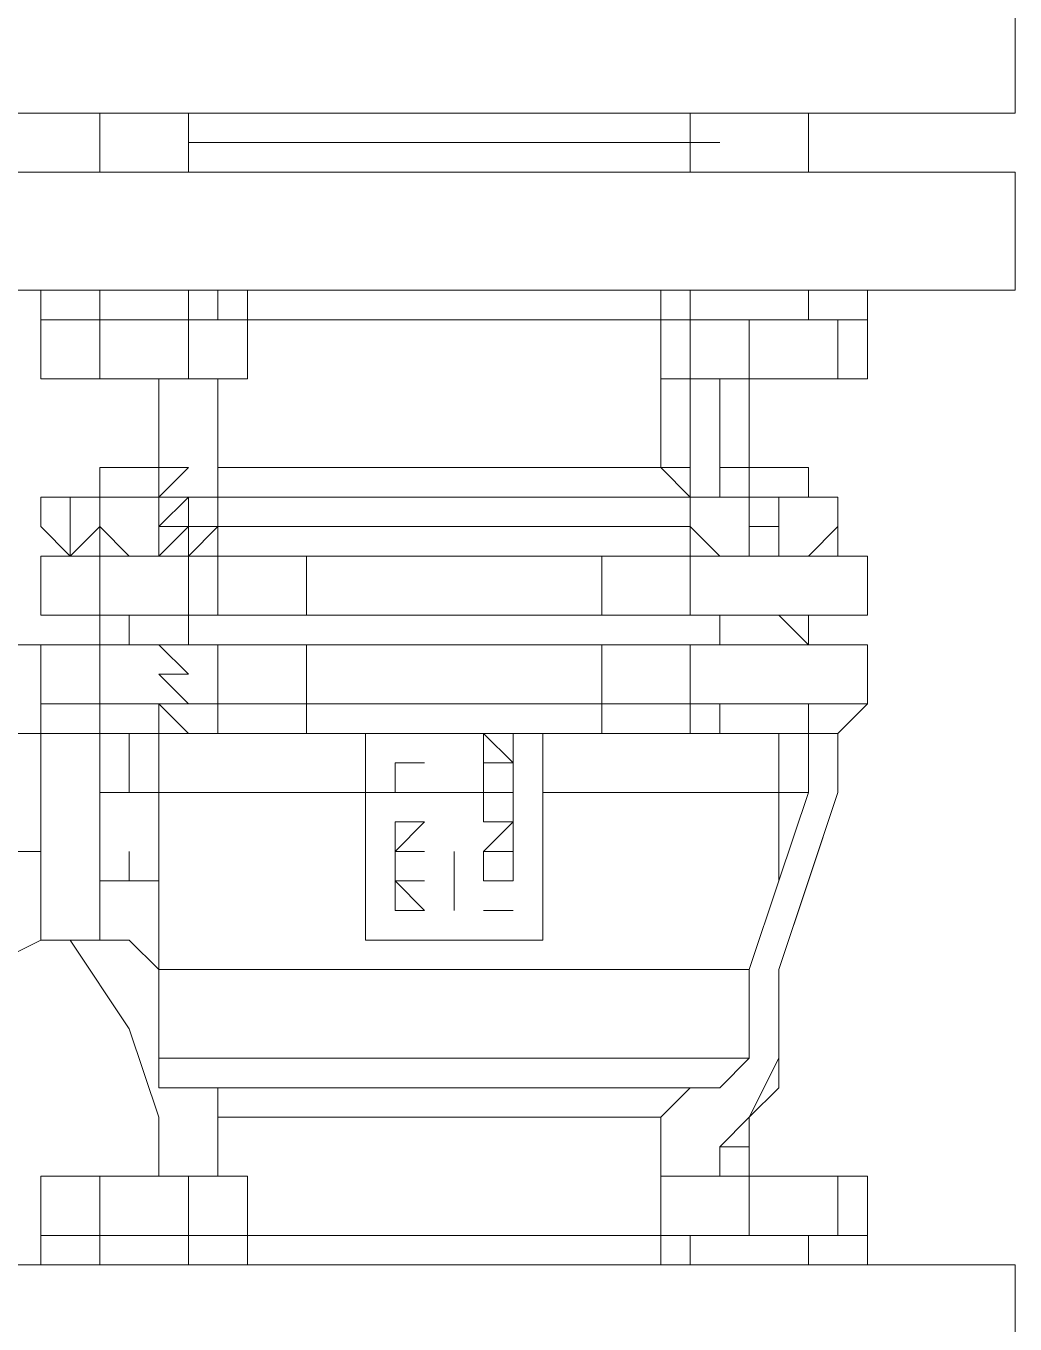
# Model space of a CAD drawing. Extents: x -187 to 52, y -9 to 65.
# Drawn here: x -131.888 to -131.7463, y 36.4195 to 36.6053 of the extents above; entities that cross this region are included whole.
import ezdxf

# ---------------------------------------------------------------- set-up
doc = ezdxf.new("R2010")
doc.units = 0
doc.header["$MEASUREMENT"] = 0
doc.layers.add('PDF4_Geometría', color=7, linetype='Continuous')

msp = doc.modelspace()

# ---------------------------------------------------------------- linework, layer by layer
at = {"layer": 'PDF4_Geometría', "lineweight": 9}
for points in [[(-131.91126, 36.60978), (-131.91126, 36.59286), (-131.90281, 36.59286), (-131.88589, 36.59286), (-131.87743, 36.59286), (-131.8732, 36.59286), (-131.86897, 36.59286), (-131.86474, 36.59286), (-131.86474, 36.5844), (-131.84783, 36.5844), (-131.82668, 36.5844), (-131.86051, 36.5844), (-131.88589, 36.5844), (-131.90281, 36.5844), (-131.91126, 36.5844), (-131.90281, 36.5844), (-131.88589, 36.5844), (-131.87743, 36.5844), (-131.87743, 36.59286), (-131.87743, 36.5844)], [(-131.77593, 36.59286), (-131.77593, 36.5844), (-131.77593, 36.59286), (-131.76747, 36.59286), (-131.75056, 36.59286), (-131.74633, 36.59286), (-131.74633, 36.60978)], [(-131.91126, 36.59286), (-131.90281, 36.59286), (-131.88589, 36.59286), (-131.86051, 36.59286), (-131.82668, 36.59286), (-131.79708, 36.59286), (-131.76747, 36.59286), (-131.75056, 36.59286), (-131.74633, 36.59286)], [(-131.86474, 36.59286), (-131.86051, 36.59286), (-131.83937, 36.59286), (-131.81399, 36.59286), (-131.79708, 36.59286), (-131.79285, 36.59286), (-131.79285, 36.5844), (-131.78439, 36.5844), (-131.77593, 36.5844), (-131.76747, 36.5844), (-131.75056, 36.5844), (-131.74633, 36.5844), (-131.75056, 36.5844), (-131.76747, 36.5844), (-131.79708, 36.5844), (-131.82668, 36.5844), (-131.80554, 36.5844), (-131.78862, 36.5844)], [(-131.78016, 36.59286), (-131.78439, 36.59286), (-131.78862, 36.59286)], [(-131.88166, 36.5844), (-131.87743, 36.5844), (-131.86474, 36.5844), (-131.86051, 36.5844)], [(-131.74633, 36.56749), (-131.74633, 36.5844)], [(-131.86051, 36.56749), (-131.86474, 36.56749), (-131.87743, 36.56749), (-131.88166, 36.56749), (-131.87743, 36.56749), (-131.86897, 36.56749), (-131.86474, 36.56749), (-131.86474, 36.56326), (-131.86474, 36.5548), (-131.85629, 36.5548), (-131.85629, 36.56326), (-131.86051, 36.56326), (-131.86051, 36.56749), (-131.86051, 36.56326), (-131.86051, 36.56749), (-131.85206, 36.56749), (-131.86051, 36.56749), (-131.86474, 36.56749), (-131.86051, 36.56749), (-131.85629, 36.56749), (-131.85629, 36.56326), (-131.85629, 36.56749), (-131.86051, 36.56749), (-131.8732, 36.56749), (-131.88166, 36.56749), (-131.88589, 36.56749), (-131.88166, 36.56749), (-131.87743, 36.56749), (-131.88589, 36.56749), (-131.90281, 36.56749)], [(-131.90281, 36.56749), (-131.88589, 36.56749), (-131.86051, 36.56749), (-131.82668, 36.56749), (-131.79708, 36.56749), (-131.76747, 36.56749), (-131.75056, 36.56749), (-131.74633, 36.56749), (-131.75056, 36.56749), (-131.76747, 36.56749), (-131.77593, 36.56749), (-131.78439, 36.56749), (-131.79285, 36.56749), (-131.79708, 36.56749), (-131.80131, 36.56749), (-131.79285, 36.56749), (-131.79708, 36.56749), (-131.79708, 36.56326), (-131.79285, 36.56326)], [(-131.86474, 36.56749), (-131.86051, 36.56749), (-131.85206, 36.56749), (-131.83514, 36.56749), (-131.81822, 36.56749), (-131.80131, 36.56749), (-131.79285, 36.56749), (-131.78862, 36.56749), (-131.79285, 36.56749), (-131.79708, 36.56749), (-131.79285, 36.56749), (-131.79285, 36.56326), (-131.79708, 36.56326), (-131.79285, 36.56326), (-131.78439, 36.56326), (-131.7717, 36.56326), (-131.76747, 36.56326), (-131.7717, 36.56326), (-131.76747, 36.56326), (-131.7717, 36.56326), (-131.77593, 36.56326), (-131.77593, 36.56749), (-131.77593, 36.56326)], [(-131.79285, 36.56749), (-131.79708, 36.56749), (-131.79708, 36.56326), (-131.80131, 36.56326)], [(-131.87743, 36.5548), (-131.88589, 36.5548), (-131.88589, 36.56326), (-131.87743, 36.56326), (-131.86474, 36.56326), (-131.85629, 36.56326), (-131.85206, 36.56326), (-131.83514, 36.56326), (-131.81822, 36.56326), (-131.80554, 36.56326), (-131.79708, 36.56326), (-131.79708, 36.54211), (-131.80131, 36.54211)], [(-131.86474, 36.56326), (-131.86897, 36.56326), (-131.87743, 36.56326), (-131.88166, 36.56326), (-131.88589, 36.56326), (-131.88166, 36.56326), (-131.8732, 36.56326), (-131.86051, 36.56326), (-131.85629, 36.56326), (-131.85206, 36.56326)], [(-131.88166, 36.56326), (-131.88589, 36.56326), (-131.88166, 36.56326)], [(-131.87743, 36.56326), (-131.87743, 36.5548), (-131.86474, 36.5548)], [(-131.86897, 36.56326), (-131.8732, 36.56326)], [(-131.86051, 36.56326), (-131.85629, 36.56326), (-131.86051, 36.56326)], [(-131.85206, 36.53788), (-131.86051, 36.53788), (-131.86051, 36.54211), (-131.85206, 36.54211), (-131.83514, 36.54211), (-131.81822, 36.54211), (-131.80554, 36.54211), (-131.79708, 36.54211), (-131.79708, 36.56326)], [(-131.78439, 36.5548), (-131.79708, 36.5548), (-131.79708, 36.56326), (-131.78439, 36.56326), (-131.7717, 36.56326), (-131.7717, 36.5548), (-131.78439, 36.5548), (-131.78439, 36.56326)], [(-131.79285, 36.56326), (-131.79708, 36.56326)], [(-131.79285, 36.56326), (-131.79708, 36.56326)], [(-131.76747, 36.56326), (-131.76747, 36.5548), (-131.77593, 36.5548), (-131.78862, 36.5548), (-131.78862, 36.53788), (-131.79285, 36.53788), (-131.79285, 36.54211), (-131.79285, 36.56326), (-131.79285, 36.54211), (-131.79285, 36.53788), (-131.78862, 36.53788), (-131.78862, 36.5548)], [(-131.86051, 36.52943), (-131.86474, 36.52943), (-131.86897, 36.52943), (-131.8732, 36.52943), (-131.86897, 36.52943), (-131.86474, 36.52943), (-131.86897, 36.52943), (-131.8732, 36.52943), (-131.87743, 36.52943), (-131.87743, 36.53366), (-131.87743, 36.53788), (-131.87743, 36.54211), (-131.87743, 36.53788), (-131.8732, 36.53788), (-131.86897, 36.53788), (-131.8732, 36.53788), (-131.86897, 36.53788), (-131.86474, 36.53788), (-131.86051, 36.53788), (-131.86051, 36.54211), (-131.86051, 36.5548), (-131.86051, 36.54211), (-131.86051, 36.53788), (-131.86474, 36.53788), (-131.85629, 36.53788), (-131.8436, 36.53788), (-131.82668, 36.53788), (-131.80977, 36.53788), (-131.79708, 36.53788), (-131.79285, 36.53788), (-131.79708, 36.53788), (-131.80131, 36.53788), (-131.79285, 36.53788), (-131.79285, 36.53366), (-131.79285, 36.53788), (-131.79285, 36.53366), (-131.79285, 36.52943), (-131.78862, 36.52943), (-131.78016, 36.52943), (-131.78862, 36.52943), (-131.80554, 36.52943), (-131.82668, 36.52943), (-131.84783, 36.52943), (-131.86474, 36.52943), (-131.8732, 36.52943), (-131.86474, 36.52943), (-131.86051, 36.52943), (-131.86897, 36.52943), (-131.88166, 36.52943), (-131.88589, 36.52943), (-131.88589, 36.52097), (-131.88166, 36.52097), (-131.86897, 36.52097), (-131.86051, 36.52097), (-131.86474, 36.52097), (-131.84783, 36.52097), (-131.82668, 36.52097), (-131.8436, 36.52097), (-131.86051, 36.52097), (-131.86897, 36.52097), (-131.87743, 36.52097), (-131.86897, 36.52097), (-131.86474, 36.52097)], [(-131.88166, 36.5548), (-131.8732, 36.5548), (-131.86897, 36.5548), (-131.86897, 36.53788), (-131.8732, 36.53788), (-131.87743, 36.53788), (-131.8732, 36.53788), (-131.86897, 36.53788), (-131.86474, 36.53788), (-131.86897, 36.53788), (-131.86897, 36.5548), (-131.86897, 36.53788), (-131.86897, 36.5548), (-131.86897, 36.53788), (-131.86474, 36.53788), (-131.86051, 36.53788), (-131.86051, 36.54211), (-131.86051, 36.5548), (-131.86051, 36.54211), (-131.85206, 36.54211)], [(-131.78439, 36.5548), (-131.78439, 36.53788), (-131.78439, 36.5548)], [(-131.78862, 36.52943), (-131.79285, 36.52943), (-131.78439, 36.52943), (-131.77593, 36.52943), (-131.7717, 36.52943), (-131.77593, 36.52943), (-131.78439, 36.52943), (-131.79285, 36.52943), (-131.79708, 36.52943), (-131.80977, 36.52943), (-131.82668, 36.52943), (-131.84783, 36.52943), (-131.85629, 36.52943), (-131.86051, 36.52943), (-131.86897, 36.52943), (-131.88166, 36.52943), (-131.88589, 36.52943), (-131.88166, 36.52943), (-131.86897, 36.52943), (-131.86051, 36.52943), (-131.86474, 36.52943), (-131.86897, 36.52943), (-131.8732, 36.52943), (-131.87743, 36.52943), (-131.8732, 36.52943), (-131.87743, 36.52943), (-131.8732, 36.52943), (-131.86897, 36.52943), (-131.86474, 36.52943), (-131.86051, 36.52943), (-131.86051, 36.53366), (-131.86051, 36.53788), (-131.86474, 36.53788), (-131.85629, 36.53788), (-131.85206, 36.53788), (-131.85629, 36.53788), (-131.86474, 36.53788), (-131.86051, 36.53788), (-131.84783, 36.53788), (-131.82668, 36.53788), (-131.81822, 36.53788), (-131.79708, 36.53788), (-131.78862, 36.53788), (-131.78862, 36.54211), (-131.78439, 36.54211), (-131.78016, 36.54211), (-131.77593, 36.54211), (-131.78016, 36.54211), (-131.78439, 36.54211), (-131.78862, 36.54211), (-131.78439, 36.54211), (-131.78016, 36.54211), (-131.77593, 36.54211), (-131.78016, 36.54211), (-131.78439, 36.54211), (-131.78862, 36.54211), (-131.78439, 36.54211), (-131.78016, 36.54211), (-131.77593, 36.54211), (-131.78016, 36.54211), (-131.78439, 36.54211), (-131.78862, 36.54211), (-131.78439, 36.54211), (-131.78016, 36.54211), (-131.77593, 36.54211), (-131.78016, 36.54211), (-131.78439, 36.54211), (-131.78862, 36.54211), (-131.78439, 36.54211), (-131.78016, 36.54211), (-131.77593, 36.54211), (-131.78016, 36.54211), (-131.78439, 36.54211), (-131.78862, 36.54211), (-131.78439, 36.54211), (-131.78016, 36.54211), (-131.77593, 36.54211), (-131.78016, 36.54211), (-131.78439, 36.54211), (-131.78862, 36.54211)], [(-131.83937, 36.49559), (-131.85629, 36.49559), (-131.86897, 36.49559), (-131.86897, 36.49982), (-131.86897, 36.50405), (-131.8732, 36.50405), (-131.86897, 36.50405), (-131.86474, 36.50405), (-131.86897, 36.50405), (-131.86474, 36.50405), (-131.86897, 36.50828), (-131.86474, 36.50828), (-131.86897, 36.50828), (-131.86474, 36.50828), (-131.86897, 36.50828), (-131.86474, 36.50828), (-131.86897, 36.51251), (-131.86474, 36.51251), (-131.86897, 36.51251), (-131.86474, 36.51251), (-131.86897, 36.51251), (-131.86474, 36.51251), (-131.86897, 36.51674), (-131.86474, 36.51674), (-131.86897, 36.51674), (-131.86474, 36.51674), (-131.86474, 36.52943), (-131.86897, 36.52943), (-131.86474, 36.53366), (-131.86897, 36.53366), (-131.86474, 36.53366), (-131.86897, 36.53366), (-131.86474, 36.53366), (-131.86897, 36.53366), (-131.86474, 36.53788), (-131.86897, 36.53788), (-131.86474, 36.53788), (-131.86897, 36.53788), (-131.86474, 36.53788), (-131.86897, 36.53788), (-131.86474, 36.54211), (-131.86897, 36.54211), (-131.86474, 36.54211), (-131.86897, 36.54211), (-131.86474, 36.54211), (-131.86897, 36.54211), (-131.8732, 36.54211), (-131.87743, 36.54211), (-131.8732, 36.54211), (-131.86897, 36.54211), (-131.86474, 36.54211), (-131.86897, 36.54211), (-131.8732, 36.54211), (-131.87743, 36.54211), (-131.8732, 36.54211), (-131.86897, 36.54211), (-131.8732, 36.54211), (-131.87743, 36.54211), (-131.8732, 36.54211), (-131.86897, 36.54211), (-131.86474, 36.54211), (-131.86897, 36.54211), (-131.8732, 36.54211), (-131.87743, 36.54211), (-131.8732, 36.54211), (-131.86897, 36.54211), (-131.8732, 36.54211), (-131.87743, 36.54211), (-131.8732, 36.54211), (-131.86897, 36.54211), (-131.86474, 36.54211), (-131.86897, 36.54211), (-131.8732, 36.54211), (-131.87743, 36.54211), (-131.8732, 36.54211), (-131.86897, 36.54211)], [(-131.86051, 36.53788), (-131.85206, 36.53788), (-131.83514, 36.53788), (-131.81822, 36.53788), (-131.80131, 36.53788), (-131.79285, 36.53788), (-131.79708, 36.54211), (-131.79285, 36.53788), (-131.80131, 36.53788)], [(-131.88166, 36.53788), (-131.88589, 36.53788), (-131.88589, 36.53366), (-131.88166, 36.52943)], [(-131.88589, 36.53788), (-131.88589, 36.53366), (-131.88589, 36.53788)], [(-131.87743, 36.53788), (-131.88166, 36.53788), (-131.87743, 36.53788)], [(-131.88166, 36.53788), (-131.87743, 36.53788), (-131.88166, 36.53788)], [(-131.87743, 36.53788), (-131.87743, 36.53366), (-131.87743, 36.53788)], [(-131.87743, 36.53366), (-131.87743, 36.53788), (-131.87743, 36.53366)], [(-131.86474, 36.53788), (-131.86897, 36.53788), (-131.8732, 36.53788), (-131.87743, 36.53788)], [(-131.8732, 36.53788), (-131.86897, 36.53788), (-131.8732, 36.53788)], [(-131.86897, 36.53788), (-131.86897, 36.53366)], [(-131.86474, 36.53366), (-131.86474, 36.53788), (-131.86897, 36.53788)], [(-131.86474, 36.53788), (-131.86051, 36.53788), (-131.86474, 36.53788)], [(-131.86051, 36.53788), (-131.86474, 36.53788), (-131.86051, 36.53788)], [(-131.86051, 36.53788), (-131.86051, 36.53366), (-131.86051, 36.53788)], [(-131.86051, 36.53366), (-131.86051, 36.53788), (-131.86051, 36.53366)], [(-131.86051, 36.53788), (-131.86051, 36.53366), (-131.86051, 36.53788)], [(-131.76747, 36.52943), (-131.7717, 36.52943), (-131.77593, 36.52943), (-131.78016, 36.52943), (-131.78439, 36.52943), (-131.78016, 36.52943), (-131.78439, 36.52943), (-131.78862, 36.52943), (-131.79285, 36.52943), (-131.78862, 36.52943), (-131.78439, 36.52943), (-131.78016, 36.52943), (-131.78439, 36.52943), (-131.78016, 36.52943), (-131.78439, 36.52943), (-131.78016, 36.52943), (-131.78439, 36.52943), (-131.78016, 36.52943), (-131.77593, 36.52943), (-131.78016, 36.52943), (-131.78439, 36.52943), (-131.78862, 36.52943), (-131.79285, 36.52943), (-131.78862, 36.52943), (-131.78439, 36.52943), (-131.78016, 36.52943), (-131.77593, 36.52943), (-131.7717, 36.52943), (-131.77593, 36.52943), (-131.7717, 36.52943), (-131.78016, 36.52943), (-131.79285, 36.52943), (-131.78862, 36.52943), (-131.77593, 36.52943), (-131.7717, 36.52943), (-131.7717, 36.53366), (-131.7717, 36.53788), (-131.77593, 36.53788), (-131.7717, 36.53788), (-131.77593, 36.53788), (-131.78016, 36.53788), (-131.78439, 36.53788), (-131.78016, 36.53788), (-131.78439, 36.53788), (-131.78016, 36.53788), (-131.78439, 36.53788), (-131.78016, 36.53788), (-131.78439, 36.53788), (-131.78862, 36.53788), (-131.78439, 36.53788), (-131.78016, 36.53788), (-131.77593, 36.53788), (-131.78016, 36.53788), (-131.77593, 36.53788), (-131.78016, 36.53788), (-131.78439, 36.53788), (-131.78862, 36.53788), (-131.78439, 36.53788), (-131.78016, 36.53788), (-131.77593, 36.53788), (-131.7717, 36.53788)], [(-131.79285, 36.53788), (-131.79285, 36.53366), (-131.79285, 36.53788)], [(-131.78862, 36.53788), (-131.79285, 36.53788), (-131.78862, 36.53788)], [(-131.79285, 36.53788), (-131.78862, 36.53788), (-131.79285, 36.53788)], [(-131.79285, 36.53788), (-131.79285, 36.53366), (-131.79285, 36.53788)], [(-131.78016, 36.53788), (-131.78439, 36.53788), (-131.78016, 36.53788)], [(-131.78439, 36.53788), (-131.78016, 36.53788), (-131.78439, 36.53788)], [(-131.77593, 36.53788), (-131.7717, 36.53788), (-131.77593, 36.53788)], [(-131.7717, 36.53788), (-131.77593, 36.53788), (-131.7717, 36.53788)], [(-131.7717, 36.53788), (-131.7717, 36.53366), (-131.7717, 36.53788)], [(-131.88589, 36.53366), (-131.88166, 36.52943), (-131.88589, 36.53366)], [(-131.8732, 36.52943), (-131.86897, 36.52943), (-131.86897, 36.53366)], [(-131.86474, 36.53366), (-131.86474, 36.52943)], [(-131.79285, 36.52097), (-131.80131, 36.52097), (-131.80554, 36.52097), (-131.80554, 36.52943), (-131.80131, 36.52943), (-131.79285, 36.52943), (-131.78862, 36.52943), (-131.79285, 36.53366)], [(-131.78439, 36.53366), (-131.78016, 36.53366)], [(-131.78439, 36.53366), (-131.78016, 36.53366)], [(-131.78439, 36.53366), (-131.78016, 36.53366)], [(-131.78439, 36.53366), (-131.78016, 36.53366)], [(-131.78439, 36.53366), (-131.78016, 36.53366)], [(-131.78439, 36.53366), (-131.78016, 36.53366)], [(-131.78439, 36.53366), (-131.78016, 36.53366)], [(-131.78439, 36.53366), (-131.78016, 36.53366)], [(-131.78439, 36.53366), (-131.78016, 36.53366)], [(-131.78439, 36.53366), (-131.78016, 36.53366)], [(-131.7717, 36.53366), (-131.7717, 36.52943), (-131.7717, 36.53366)], [(-131.87743, 36.52097), (-131.88166, 36.52097), (-131.88589, 36.52097), (-131.88589, 36.52943), (-131.87743, 36.52943), (-131.86897, 36.52943), (-131.86051, 36.52943), (-131.8732, 36.52943), (-131.88166, 36.52943), (-131.88589, 36.52943), (-131.88589, 36.52097), (-131.88166, 36.52097), (-131.87743, 36.52097), (-131.87743, 36.51674), (-131.88589, 36.51674), (-131.88166, 36.51674), (-131.8732, 36.51674), (-131.86051, 36.51674), (-131.86051, 36.50828), (-131.86051, 36.50405), (-131.86897, 36.50405), (-131.87743, 36.50405), (-131.88589, 36.50405), (-131.88589, 36.50828), (-131.88589, 36.50405), (-131.88589, 36.50828), (-131.88166, 36.50828), (-131.86897, 36.50828), (-131.86051, 36.50828), (-131.86051, 36.50405), (-131.86897, 36.50405), (-131.88166, 36.50405), (-131.88589, 36.50405), (-131.87743, 36.50405), (-131.89435, 36.50405)], [(-131.87743, 36.48291), (-131.8732, 36.48291), (-131.86897, 36.48291), (-131.86897, 36.48714), (-131.86897, 36.49559), (-131.86897, 36.49982), (-131.86897, 36.50405), (-131.86897, 36.50828), (-131.87743, 36.50828), (-131.87743, 36.50405), (-131.87743, 36.50828), (-131.87743, 36.50405), (-131.87743, 36.50828), (-131.87743, 36.51251), (-131.87743, 36.51674), (-131.87743, 36.52943), (-131.88166, 36.52943), (-131.88589, 36.52943)], [(-131.8732, 36.52943), (-131.87743, 36.52943), (-131.8732, 36.52943)], [(-131.8732, 36.52943), (-131.87743, 36.52943), (-131.8732, 36.52943)], [(-131.8732, 36.52943), (-131.87743, 36.52943), (-131.8732, 36.52943)], [(-131.8732, 36.52943), (-131.86897, 36.52943), (-131.8732, 36.52943)], [(-131.8732, 36.52943), (-131.86897, 36.52943)], [(-131.8732, 36.52943), (-131.86474, 36.52943), (-131.8732, 36.52943)], [(-131.8732, 36.52943), (-131.86474, 36.52943), (-131.8732, 36.52943)], [(-131.86474, 36.52943), (-131.86897, 36.52943)], [(-131.77593, 36.52943), (-131.7717, 36.52943), (-131.76747, 36.52943), (-131.76747, 36.52097), (-131.7717, 36.52097), (-131.77593, 36.52097), (-131.7717, 36.52097), (-131.77593, 36.52097), (-131.78439, 36.52097), (-131.79285, 36.52097), (-131.79708, 36.52097), (-131.80977, 36.52097), (-131.82668, 36.52097), (-131.84783, 36.52097), (-131.85629, 36.52097), (-131.86051, 36.52097)], [(-131.7717, 36.52943), (-131.76747, 36.52943), (-131.7717, 36.52943), (-131.78439, 36.52943), (-131.79285, 36.52943), (-131.79285, 36.52097), (-131.78439, 36.52097), (-131.7717, 36.52097), (-131.76747, 36.52097)], [(-131.78016, 36.52943), (-131.77593, 36.52943), (-131.78016, 36.52943)], [(-131.78016, 36.52943), (-131.77593, 36.52943), (-131.78016, 36.52943)], [(-131.89435, 36.46599), (-131.89435, 36.47022), (-131.89435, 36.47868), (-131.89435, 36.49136), (-131.89435, 36.49559), (-131.89435, 36.49982), (-131.89435, 36.51251), (-131.89435, 36.52097), (-131.89435, 36.5252), (-131.89012, 36.51674), (-131.88589, 36.51674), (-131.88589, 36.50828), (-131.88589, 36.51251), (-131.88589, 36.51674), (-131.88589, 36.50828), (-131.88589, 36.51674), (-131.88589, 36.51251), (-131.88589, 36.50828)], [(-131.86897, 36.52097), (-131.86474, 36.52097), (-131.8732, 36.52097), (-131.8732, 36.51674), (-131.86897, 36.51674), (-131.8732, 36.51674), (-131.87743, 36.51674), (-131.88166, 36.51674), (-131.88589, 36.51674), (-131.88166, 36.51674), (-131.86897, 36.51674), (-131.86474, 36.51674), (-131.86897, 36.51674), (-131.86474, 36.51674), (-131.86897, 36.51674), (-131.8732, 36.51674), (-131.87743, 36.51674)], [(-131.88589, 36.52097), (-131.87743, 36.52097), (-131.86897, 36.52097), (-131.86051, 36.52097), (-131.86897, 36.52097), (-131.88166, 36.52097), (-131.88589, 36.52097), (-131.88166, 36.52097), (-131.87743, 36.52097), (-131.8732, 36.52097), (-131.86897, 36.52097), (-131.86474, 36.52097), (-131.86897, 36.52097), (-131.8732, 36.52097), (-131.86897, 36.52097), (-131.86051, 36.52097), (-131.8436, 36.52097), (-131.82668, 36.52097), (-131.8436, 36.52097), (-131.86051, 36.52097), (-131.86897, 36.52097), (-131.87743, 36.52097), (-131.86897, 36.52097), (-131.86474, 36.52097), (-131.84783, 36.52097), (-131.82668, 36.52097), (-131.83091, 36.52097), (-131.82668, 36.52097), (-131.83091, 36.52097), (-131.82668, 36.52097), (-131.80554, 36.52097), (-131.78862, 36.52097)], [(-131.78016, 36.51674), (-131.78439, 36.51674), (-131.78016, 36.51674), (-131.78439, 36.51674), (-131.78862, 36.51674), (-131.78439, 36.51674), (-131.78016, 36.51674), (-131.77593, 36.51674), (-131.78016, 36.52097), (-131.77593, 36.52097), (-131.77593, 36.51674), (-131.77593, 36.52097), (-131.7717, 36.52097), (-131.78016, 36.52097), (-131.79285, 36.52097), (-131.78862, 36.52097), (-131.79285, 36.52097), (-131.80977, 36.52097), (-131.82668, 36.52097), (-131.80977, 36.52097), (-131.79708, 36.52097), (-131.78439, 36.52097), (-131.78862, 36.52097), (-131.79285, 36.52097), (-131.78862, 36.52097), (-131.78439, 36.52097), (-131.79708, 36.52097), (-131.80977, 36.52097), (-131.82668, 36.52097), (-131.80554, 36.52097), (-131.78862, 36.52097), (-131.78862, 36.51674), (-131.78439, 36.51674), (-131.79285, 36.51674), (-131.80977, 36.51674), (-131.82668, 36.51674), (-131.8436, 36.51674), (-131.86051, 36.51674), (-131.86897, 36.51674), (-131.87743, 36.51674), (-131.86897, 36.51674), (-131.86474, 36.51674)], [(-131.86897, 36.52097), (-131.8732, 36.52097), (-131.86897, 36.52097)], [(-131.86897, 36.52097), (-131.8732, 36.52097), (-131.86897, 36.52097)], [(-131.7717, 36.52097), (-131.76747, 36.52097), (-131.7717, 36.52097)], [(-131.89435, 36.47022), (-131.88589, 36.47445), (-131.88166, 36.47445), (-131.88589, 36.47445), (-131.87743, 36.47445), (-131.87743, 36.48291), (-131.87743, 36.49559), (-131.87743, 36.49982), (-131.87743, 36.50405), (-131.88589, 36.50405), (-131.88589, 36.51251), (-131.88589, 36.51674), (-131.88589, 36.51251), (-131.88589, 36.50405), (-131.88589, 36.49136), (-131.88589, 36.47868), (-131.88589, 36.47445), (-131.88166, 36.47445)], [(-131.8732, 36.51674), (-131.87743, 36.51674), (-131.8732, 36.51674)], [(-131.8732, 36.51674), (-131.87743, 36.51674), (-131.8732, 36.51674)], [(-131.8732, 36.51674), (-131.87743, 36.51674), (-131.8732, 36.51674)], [(-131.8732, 36.51674), (-131.87743, 36.51674), (-131.8732, 36.51674)], [(-131.84783, 36.51674), (-131.86474, 36.51674), (-131.86897, 36.51674), (-131.86474, 36.51674), (-131.8732, 36.51674), (-131.86474, 36.51674), (-131.84783, 36.51674), (-131.82668, 36.51674), (-131.83937, 36.51674)], [(-131.8732, 36.51674), (-131.86897, 36.51674), (-131.8732, 36.51674)], [(-131.86897, 36.51674), (-131.86474, 36.51674), (-131.86897, 36.51674)], [(-131.86051, 36.50405), (-131.85629, 36.50405), (-131.84783, 36.50405), (-131.82668, 36.50405), (-131.80554, 36.50405), (-131.79708, 36.50405), (-131.79285, 36.50405), (-131.78439, 36.50405), (-131.77593, 36.50405), (-131.7717, 36.50405), (-131.76747, 36.50828), (-131.76747, 36.51674), (-131.7717, 36.51674), (-131.77593, 36.51674), (-131.78016, 36.51674), (-131.78439, 36.51674), (-131.78862, 36.51674), (-131.78439, 36.51674), (-131.78862, 36.51674), (-131.80554, 36.51674), (-131.83091, 36.51674), (-131.84783, 36.51674), (-131.84783, 36.50828), (-131.82668, 36.50828), (-131.80554, 36.50828), (-131.80554, 36.50405), (-131.82245, 36.50405), (-131.84783, 36.50405), (-131.84783, 36.50828), (-131.85629, 36.50828), (-131.86051, 36.50828)], [(-131.80977, 36.51674), (-131.82668, 36.51674), (-131.80554, 36.51674), (-131.78862, 36.51674), (-131.78016, 36.51674), (-131.78862, 36.51674), (-131.78439, 36.51674), (-131.78016, 36.51674), (-131.77593, 36.51674), (-131.78016, 36.51674), (-131.7717, 36.51674), (-131.77593, 36.51674), (-131.78862, 36.51674), (-131.79285, 36.51674), (-131.78439, 36.51674), (-131.7717, 36.51674), (-131.76747, 36.51674), (-131.76747, 36.50828), (-131.7717, 36.50828), (-131.77593, 36.50828), (-131.78439, 36.50828), (-131.78016, 36.50828)], [(-131.80554, 36.51674), (-131.80554, 36.50828), (-131.80131, 36.50828), (-131.79285, 36.50828), (-131.79285, 36.50405), (-131.78016, 36.50405), (-131.7717, 36.50405), (-131.77593, 36.50405), (-131.78439, 36.50405), (-131.77593, 36.50405), (-131.7717, 36.50405), (-131.7717, 36.49559), (-131.77593, 36.48291), (-131.78016, 36.47022), (-131.78016, 36.46599), (-131.78016, 36.45753), (-131.78016, 36.4533), (-131.78439, 36.44907), (-131.78439, 36.44484), (-131.78439, 36.44907), (-131.78016, 36.45753), (-131.78016, 36.46599)], [(-131.78439, 36.51674), (-131.78862, 36.51674), (-131.78439, 36.51674), (-131.7717, 36.51674), (-131.76747, 36.51674), (-131.7717, 36.51674), (-131.77593, 36.51674), (-131.78439, 36.51674), (-131.79285, 36.51674), (-131.79285, 36.50828), (-131.78439, 36.50828), (-131.7717, 36.50828), (-131.76747, 36.50828), (-131.7717, 36.50405), (-131.7717, 36.49559), (-131.78016, 36.47022), (-131.78016, 36.46599), (-131.78016, 36.45753), (-131.78016, 36.4533), (-131.78439, 36.44907), (-131.78439, 36.44484), (-131.78439, 36.44062), (-131.78439, 36.44484), (-131.78862, 36.44484), (-131.78862, 36.44062), (-131.77593, 36.44062), (-131.76747, 36.44062), (-131.76747, 36.43216)], [(-131.76747, 36.50828), (-131.76747, 36.51674)], [(-131.86897, 36.50828), (-131.8732, 36.50828), (-131.87743, 36.50828)], [(-131.8732, 36.50828), (-131.87743, 36.50828), (-131.8732, 36.50828)], [(-131.87743, 36.50828), (-131.87743, 36.50405)], [(-131.87743, 36.50405), (-131.87743, 36.50828)], [(-131.8732, 36.50828), (-131.87743, 36.50828), (-131.8732, 36.50828)], [(-131.8732, 36.50828), (-131.86897, 36.50828), (-131.8732, 36.50828)], [(-131.8732, 36.50828), (-131.86897, 36.50828), (-131.8732, 36.50828)], [(-131.8732, 36.50828), (-131.86897, 36.50828), (-131.8732, 36.50828)], [(-131.86897, 36.50828), (-131.86897, 36.50405), (-131.86897, 36.49982), (-131.86897, 36.49559)], [(-131.77593, 36.50828), (-131.78016, 36.50828), (-131.78439, 36.50828), (-131.78862, 36.50828), (-131.78862, 36.50405), (-131.78439, 36.50405), (-131.78016, 36.50405), (-131.77593, 36.50405), (-131.78016, 36.50405), (-131.78439, 36.50405), (-131.78862, 36.50405), (-131.78439, 36.50405), (-131.78016, 36.50405), (-131.77593, 36.50405), (-131.78016, 36.50405), (-131.78439, 36.50405), (-131.78862, 36.50405), (-131.78439, 36.50405), (-131.78016, 36.50405), (-131.77593, 36.50405), (-131.78016, 36.50405), (-131.78439, 36.50405), (-131.78862, 36.50405), (-131.78439, 36.50405), (-131.78016, 36.50405), (-131.77593, 36.50405), (-131.78016, 36.50405), (-131.78439, 36.50405), (-131.78862, 36.50405)], [(-131.78439, 36.50828), (-131.78016, 36.50828), (-131.77593, 36.50828), (-131.78016, 36.50828), (-131.78439, 36.50828), (-131.78862, 36.50828)], [(-131.78016, 36.50828), (-131.78439, 36.50828), (-131.78016, 36.50828)], [(-131.78016, 36.50828), (-131.78439, 36.50828), (-131.78016, 36.50828)], [(-131.78016, 36.50828), (-131.77593, 36.50828), (-131.78016, 36.50828)], [(-131.8732, 36.49982), (-131.8732, 36.49559), (-131.8732, 36.49982), (-131.8732, 36.50405), (-131.87743, 36.50405), (-131.8732, 36.50405), (-131.86897, 36.50405), (-131.8732, 36.50405), (-131.86897, 36.50405), (-131.8732, 36.50405), (-131.87743, 36.50405), (-131.86897, 36.50405), (-131.8732, 36.50405)], [(-131.8732, 36.50405), (-131.87743, 36.50405), (-131.8732, 36.50405)], [(-131.86897, 36.50405), (-131.8732, 36.50405), (-131.87743, 36.50405)], [(-131.8732, 36.50405), (-131.87743, 36.50405)], [(-131.8732, 36.50405), (-131.86897, 36.50405), (-131.8732, 36.50405)], [(-131.8732, 36.50405), (-131.86897, 36.50405), (-131.8732, 36.50405)], [(-131.78016, 36.47022), (-131.77593, 36.48291), (-131.7717, 36.49559), (-131.7717, 36.50405), (-131.77593, 36.50405), (-131.78016, 36.50405), (-131.78439, 36.50405), (-131.77593, 36.50405), (-131.78439, 36.50405), (-131.79708, 36.50405), (-131.81822, 36.50405), (-131.83937, 36.50405), (-131.85629, 36.50405), (-131.8732, 36.50405), (-131.86897, 36.50405), (-131.85629, 36.50405), (-131.83937, 36.50405)], [(-131.8732, 36.50405), (-131.86897, 36.50405)], [(-131.86897, 36.50405), (-131.86897, 36.49982), (-131.86897, 36.49559)], [(-131.83937, 36.50405), (-131.83937, 36.49559), (-131.83937, 36.50405)], [(-131.83514, 36.50405), (-131.83937, 36.50405), (-131.83514, 36.50405)], [(-131.82245, 36.50405), (-131.81822, 36.50405), (-131.82245, 36.50405), (-131.81822, 36.50405), (-131.81822, 36.49982), (-131.82245, 36.50405), (-131.81822, 36.50405), (-131.81822, 36.49982), (-131.82245, 36.50405), (-131.81399, 36.50405), (-131.81822, 36.50405), (-131.81399, 36.50405), (-131.81399, 36.47445), (-131.83937, 36.47445), (-131.83937, 36.50405), (-131.83514, 36.50405), (-131.83937, 36.50405), (-131.83091, 36.50405)], [(-131.83937, 36.47445), (-131.83937, 36.50405), (-131.83937, 36.47445)], [(-131.83091, 36.50405), (-131.83514, 36.50405), (-131.83091, 36.50405)], [(-131.83091, 36.50405), (-131.82668, 36.50405), (-131.83091, 36.50405)], [(-131.82245, 36.50405), (-131.82668, 36.50405), (-131.82245, 36.50405)], [(-131.82245, 36.50405), (-131.81822, 36.50405), (-131.82245, 36.50405)], [(-131.81822, 36.49982), (-131.81822, 36.50405), (-131.81822, 36.49982)], [(-131.81822, 36.50405), (-131.81399, 36.50405), (-131.81822, 36.50405)], [(-131.81399, 36.50405), (-131.79708, 36.50405), (-131.78439, 36.50405), (-131.78016, 36.50405), (-131.77593, 36.50405), (-131.78016, 36.50405), (-131.78016, 36.49559), (-131.78016, 36.48291), (-131.78439, 36.47022), (-131.78439, 36.45753), (-131.78862, 36.4533), (-131.78439, 36.45753), (-131.78439, 36.47022), (-131.78016, 36.48291), (-131.77593, 36.49559), (-131.77593, 36.50405), (-131.7717, 36.50405), (-131.7717, 36.49559), (-131.77593, 36.48291), (-131.78016, 36.47022), (-131.78016, 36.46599), (-131.78016, 36.45753), (-131.78016, 36.4533), (-131.78439, 36.44907), (-131.78862, 36.44484), (-131.78439, 36.44484), (-131.78439, 36.44062), (-131.79708, 36.44062), (-131.79708, 36.43216), (-131.78439, 36.43216), (-131.7717, 36.43216), (-131.76747, 36.43216), (-131.7717, 36.43216), (-131.78439, 36.43216), (-131.79285, 36.43216), (-131.79708, 36.43216), (-131.79285, 36.43216), (-131.79285, 36.42793), (-131.79708, 36.42793), (-131.79285, 36.42793), (-131.78862, 36.42793), (-131.78439, 36.42793), (-131.78016, 36.42793)], [(-131.81399, 36.50405), (-131.81399, 36.49559), (-131.81399, 36.50405)], [(-131.81399, 36.47445), (-131.81399, 36.50405), (-131.81399, 36.47445)], [(-131.81399, 36.49559), (-131.79708, 36.49559), (-131.78439, 36.49559), (-131.78016, 36.49559), (-131.78016, 36.50405), (-131.77593, 36.50405), (-131.7717, 36.50405)], [(-131.78862, 36.44062), (-131.78862, 36.44484), (-131.78439, 36.44907), (-131.78016, 36.4533), (-131.78016, 36.45753), (-131.78016, 36.46599), (-131.78016, 36.47022), (-131.77593, 36.48291), (-131.7717, 36.49559), (-131.7717, 36.50405), (-131.77593, 36.50405), (-131.77593, 36.49559), (-131.78016, 36.48291), (-131.78439, 36.47022), (-131.78439, 36.45753), (-131.78862, 36.4533), (-131.79285, 36.4533), (-131.79708, 36.44907), (-131.79708, 36.43216), (-131.79708, 36.42793), (-131.79285, 36.42793), (-131.78862, 36.42793)], [(-131.78016, 36.50405), (-131.78439, 36.50405), (-131.78016, 36.50405)], [(-131.78016, 36.50405), (-131.77593, 36.50405), (-131.78016, 36.50405)], [(-131.78016, 36.50405), (-131.77593, 36.50405), (-131.78016, 36.50405)], [(-131.81822, 36.49982), (-131.82245, 36.49982), (-131.81822, 36.49982)], [(-131.82245, 36.49982), (-131.82245, 36.49559)], [(-131.81822, 36.49982), (-131.82245, 36.49982)], [(-131.81822, 36.49559), (-131.81822, 36.49982)], [(-131.89012, 36.49559), (-131.89012, 36.49136), (-131.89435, 36.49136), (-131.89435, 36.48714), (-131.89435, 36.48291), (-131.89435, 36.48714), (-131.88589, 36.48714)], [(-131.86897, 36.49559), (-131.86897, 36.47868), (-131.86897, 36.47022), (-131.86897, 36.47868), (-131.86897, 36.49559), (-131.8732, 36.49559), (-131.87743, 36.49559)], [(-131.80131, 36.44907), (-131.79708, 36.44907), (-131.79708, 36.43216), (-131.79708, 36.44907), (-131.79285, 36.4533), (-131.78862, 36.4533), (-131.79285, 36.4533), (-131.80131, 36.4533), (-131.81822, 36.4533), (-131.83937, 36.4533), (-131.85629, 36.4533), (-131.86474, 36.4533), (-131.85629, 36.4533), (-131.83937, 36.4533), (-131.81822, 36.4533), (-131.80131, 36.4533), (-131.78862, 36.4533), (-131.78439, 36.45753), (-131.78439, 36.47022), (-131.78016, 36.48291), (-131.78016, 36.49559), (-131.77593, 36.49559)], [(-131.82668, 36.49559), (-131.83937, 36.49559), (-131.82668, 36.49559)], [(-131.83091, 36.49559), (-131.83514, 36.49559), (-131.83091, 36.49559)], [(-131.83514, 36.49559), (-131.83091, 36.49559), (-131.83514, 36.49559)], [(-131.82668, 36.49559), (-131.81822, 36.49559), (-131.82668, 36.49559)], [(-131.82245, 36.49559), (-131.81822, 36.49559), (-131.82245, 36.49559)], [(-131.82245, 36.49559), (-131.81822, 36.49559)], [(-131.81822, 36.49559), (-131.82245, 36.49559), (-131.81822, 36.49559)], [(-131.81822, 36.49136), (-131.81822, 36.49559), (-131.81822, 36.49136)], [(-131.86897, 36.49136), (-131.86897, 36.48714), (-131.86897, 36.48291)], [(-131.82245, 36.49136), (-131.81822, 36.49136), (-131.82245, 36.49136)], [(-131.88589, 36.48291), (-131.88589, 36.47868), (-131.88589, 36.47445), (-131.87743, 36.47445), (-131.88166, 36.47445), (-131.87743, 36.47445), (-131.87743, 36.48291), (-131.87743, 36.48714)], [(-131.8732, 36.48714), (-131.8732, 36.48291), (-131.8732, 36.48714)], [(-131.83091, 36.48714), (-131.83514, 36.48714), (-131.83091, 36.48714)], [(-131.83514, 36.48714), (-131.83514, 36.48291), (-131.83514, 36.48714)], [(-131.82668, 36.48714), (-131.82668, 36.48291), (-131.82668, 36.48714)], [(-131.82668, 36.48714), (-131.82668, 36.48291), (-131.82668, 36.48714)], [(-131.82668, 36.48714), (-131.82668, 36.48291), (-131.82668, 36.48714)], [(-131.82668, 36.48291), (-131.82668, 36.48714), (-131.82668, 36.48291)], [(-131.82668, 36.48714), (-131.82668, 36.48291), (-131.82668, 36.48714)], [(-131.82245, 36.48714), (-131.81822, 36.48714), (-131.82245, 36.48714)], [(-131.82245, 36.48714), (-131.82245, 36.48291)], [(-131.81822, 36.48714), (-131.82245, 36.48714)], [(-131.81822, 36.48291), (-131.81822, 36.48714)], [(-131.81822, 36.48714), (-131.81822, 36.48291)], [(-131.81822, 36.48291), (-131.81822, 36.48714)], [(-131.83091, 36.48291), (-131.83514, 36.48291), (-131.83091, 36.48291)], [(-131.83514, 36.48291), (-131.83091, 36.48291), (-131.83514, 36.48291)], [(-131.83514, 36.47868), (-131.83514, 36.48291), (-131.83514, 36.47868)], [(-131.83514, 36.48291), (-131.83514, 36.47868), (-131.83514, 36.48291)], [(-131.83514, 36.48291), (-131.83514, 36.47868), (-131.83514, 36.48291)], [(-131.83091, 36.47868), (-131.83514, 36.48291), (-131.83091, 36.47868)], [(-131.82245, 36.48291), (-131.81822, 36.48291)], [(-131.82245, 36.48291), (-131.81822, 36.48291), (-131.82245, 36.48291)], [(-131.81822, 36.48291), (-131.82245, 36.48291), (-131.81822, 36.48291)], [(-131.82245, 36.48291), (-131.81822, 36.48291), (-131.82245, 36.48291)], [(-131.83514, 36.47868), (-131.83091, 36.47868), (-131.83514, 36.47868)], [(-131.83091, 36.47868), (-131.83514, 36.47868), (-131.83091, 36.47868)], [(-131.82245, 36.47868), (-131.81822, 36.47868), (-131.82245, 36.47868)], [(-131.82245, 36.47868), (-131.81822, 36.47868), (-131.82245, 36.47868)], [(-131.88589, 36.47445), (-131.88166, 36.47445), (-131.88589, 36.47445)], [(-131.88589, 36.47445), (-131.88166, 36.47445), (-131.88589, 36.47445)], [(-131.81399, 36.47445), (-131.83937, 36.47445), (-131.81399, 36.47445)], [(-131.86897, 36.45753), (-131.86897, 36.47022), (-131.86897, 36.45753)], [(-131.86897, 36.45753), (-131.86897, 36.47022), (-131.86897, 36.45753)], [(-131.85206, 36.45753), (-131.86051, 36.45753), (-131.86897, 36.45753), (-131.86051, 36.45753), (-131.84783, 36.45753), (-131.82668, 36.45753), (-131.80977, 36.45753), (-131.79285, 36.45753), (-131.78439, 36.45753), (-131.79285, 36.45753), (-131.80131, 36.45753)], [(-131.85206, 36.4533), (-131.85629, 36.4533), (-131.86474, 36.4533), (-131.85629, 36.4533), (-131.85206, 36.4533), (-131.85629, 36.4533), (-131.86474, 36.4533), (-131.85629, 36.4533), (-131.83514, 36.4533), (-131.81399, 36.4533), (-131.79708, 36.4533), (-131.78862, 36.4533), (-131.80131, 36.4533), (-131.78862, 36.4533)], [(-131.86051, 36.42793), (-131.85206, 36.42793), (-131.83514, 36.42793), (-131.81822, 36.42793), (-131.80131, 36.42793), (-131.79285, 36.42793), (-131.79708, 36.42793), (-131.80131, 36.42793), (-131.79285, 36.42793), (-131.79708, 36.42793), (-131.79708, 36.43216), (-131.79708, 36.44907), (-131.79285, 36.4533), (-131.79708, 36.44907), (-131.80131, 36.44907), (-131.81822, 36.44907), (-131.83514, 36.44907), (-131.85206, 36.44907), (-131.86051, 36.44907), (-131.85206, 36.44907)], [(-131.82245, 36.4533), (-131.83091, 36.4533)], [(-131.80977, 36.4533), (-131.81399, 36.4533)], [(-131.79285, 36.4533), (-131.80131, 36.4533)], [(-131.86897, 36.44907), (-131.86897, 36.44062), (-131.8732, 36.44062), (-131.88166, 36.44062)], [(-131.86897, 36.44062), (-131.86897, 36.44907), (-131.86897, 36.44062)], [(-131.86897, 36.44062), (-131.86897, 36.44907), (-131.86897, 36.44062)], [(-131.86051, 36.44062), (-131.86051, 36.44907), (-131.86051, 36.44062)], [(-131.86051, 36.44062), (-131.86051, 36.44907), (-131.86051, 36.44062)], [(-131.90281, 36.42793), (-131.88589, 36.42793), (-131.87743, 36.42793), (-131.88166, 36.42793), (-131.88589, 36.42793), (-131.88166, 36.42793), (-131.8732, 36.42793), (-131.86051, 36.42793), (-131.85629, 36.42793), (-131.86051, 36.42793), (-131.86474, 36.42793), (-131.86474, 36.43216), (-131.86474, 36.44062), (-131.85629, 36.44062), (-131.85629, 36.43216), (-131.86051, 36.43216), (-131.8732, 36.43216), (-131.88166, 36.43216), (-131.88589, 36.43216), (-131.88166, 36.43216), (-131.87743, 36.43216), (-131.86897, 36.43216), (-131.86474, 36.43216)], [(-131.86051, 36.43216), (-131.85629, 36.43216), (-131.86474, 36.43216), (-131.87743, 36.43216), (-131.88589, 36.43216), (-131.88589, 36.44062), (-131.87743, 36.44062)], [(-131.86474, 36.44062), (-131.87743, 36.44062), (-131.87743, 36.43216)], [(-131.78439, 36.43216), (-131.78439, 36.44062), (-131.7717, 36.44062), (-131.7717, 36.43216), (-131.76747, 36.43216), (-131.7717, 36.43216), (-131.77593, 36.43216)], [(-131.88166, 36.43216), (-131.88589, 36.43216), (-131.88166, 36.43216)], [(-131.86897, 36.43216), (-131.8732, 36.43216)], [(-131.86051, 36.43216), (-131.85629, 36.43216), (-131.86051, 36.43216)], [(-131.80131, 36.43216), (-131.79708, 36.43216), (-131.80131, 36.43216), (-131.81822, 36.43216), (-131.83514, 36.43216), (-131.85206, 36.43216), (-131.85629, 36.43216), (-131.85206, 36.43216)], [(-131.77593, 36.42793), (-131.7717, 36.42793), (-131.76747, 36.42793), (-131.7717, 36.42793), (-131.77593, 36.42793), (-131.76747, 36.42793), (-131.75056, 36.42793), (-131.74633, 36.42793), (-131.75056, 36.42793), (-131.76747, 36.42793), (-131.79708, 36.42793), (-131.82668, 36.42793), (-131.86051, 36.42793), (-131.88589, 36.42793), (-131.90281, 36.42793)], [(-131.88166, 36.42793), (-131.87743, 36.42793), (-131.86897, 36.42793), (-131.86474, 36.42793), (-131.86051, 36.42793), (-131.85206, 36.42793), (-131.86051, 36.42793), (-131.86474, 36.42793), (-131.86897, 36.42793), (-131.8732, 36.42793), (-131.87743, 36.42793)], [(-131.74633, 36.41101), (-131.74633, 36.42793)]]:
    msp.add_lwpolyline(points, dxfattribs=at)
for points in [[(-131.86474, 36.58863), (-131.86051, 36.58863), (-131.83937, 36.58863), (-131.81399, 36.58863), (-131.79708, 36.58863), (-131.78862, 36.58863), (-131.79708, 36.58863), (-131.81399, 36.58863), (-131.83937, 36.58863), (-131.86051, 36.58863)], [(-131.78862, 36.58863), (-131.79708, 36.58863), (-131.81399, 36.58863), (-131.83937, 36.58863), (-131.86051, 36.58863), (-131.86474, 36.58863), (-131.86051, 36.58863), (-131.83937, 36.58863), (-131.81399, 36.58863), (-131.79708, 36.58863)], [(-131.78862, 36.58863), (-131.79708, 36.58863), (-131.81399, 36.58863), (-131.83937, 36.58863), (-131.86051, 36.58863), (-131.86474, 36.58863), (-131.86051, 36.58863), (-131.83937, 36.58863), (-131.81399, 36.58863), (-131.79708, 36.58863)], [(-131.82668, 36.58863), (-131.84783, 36.58863), (-131.86474, 36.58863), (-131.84783, 36.58863)], [(-131.85629, 36.58863), (-131.85206, 36.58863), (-131.83514, 36.58863), (-131.81822, 36.58863), (-131.80131, 36.58863), (-131.79708, 36.58863), (-131.80131, 36.58863), (-131.81822, 36.58863), (-131.83514, 36.58863), (-131.85206, 36.58863)], [(-131.85629, 36.58863), (-131.85206, 36.58863), (-131.83514, 36.58863), (-131.81822, 36.58863), (-131.80131, 36.58863), (-131.79708, 36.58863), (-131.80131, 36.58863), (-131.81822, 36.58863), (-131.83514, 36.58863), (-131.85206, 36.58863), (-131.85629, 36.58863), (-131.85206, 36.58863), (-131.83514, 36.58863), (-131.81822, 36.58863), (-131.80131, 36.58863), (-131.79708, 36.58863), (-131.80131, 36.58863), (-131.81822, 36.58863), (-131.83514, 36.58863), (-131.85206, 36.58863)], [(-131.82668, 36.58863), (-131.8436, 36.58863), (-131.85629, 36.58863), (-131.8436, 36.58863), (-131.82668, 36.58863), (-131.80977, 36.58863), (-131.79708, 36.58863), (-131.80977, 36.58863)], [(-131.82668, 36.58863), (-131.80554, 36.58863), (-131.78862, 36.58863), (-131.80554, 36.58863)], [(-131.88589, 36.56326), (-131.88589, 36.56749)], [(-131.87743, 36.56749), (-131.88166, 36.56749), (-131.88589, 36.56749), (-131.88166, 36.56749)], [(-131.87743, 36.56326), (-131.87743, 36.56749)], [(-131.86474, 36.56749), (-131.86051, 36.56749), (-131.85629, 36.56749), (-131.86051, 36.56749)], [(-131.79708, 36.56326), (-131.79708, 36.56749)], [(-131.78862, 36.56749), (-131.79285, 36.56749), (-131.79708, 36.56749), (-131.79285, 36.56749), (-131.78439, 36.56749), (-131.77593, 36.56749), (-131.7717, 36.56749), (-131.76747, 36.56749), (-131.7717, 36.56749), (-131.78439, 36.56749)], [(-131.76747, 36.56749), (-131.7717, 36.56749), (-131.77593, 36.56749), (-131.7717, 36.56749)], [(-131.76747, 36.56749), (-131.76747, 36.56326)], [(-131.79285, 36.56326), (-131.79708, 36.56326)], [(-131.8732, 36.54211), (-131.87743, 36.54211), (-131.8732, 36.54211), (-131.87743, 36.54211), (-131.8732, 36.54211), (-131.87743, 36.54211), (-131.8732, 36.54211), (-131.87743, 36.54211), (-131.8732, 36.54211), (-131.87743, 36.54211), (-131.8732, 36.54211), (-131.87743, 36.54211)], [(-131.8732, 36.54211), (-131.86897, 36.54211), (-131.86474, 36.54211), (-131.86897, 36.54211), (-131.8732, 36.54211), (-131.86897, 36.54211), (-131.8732, 36.54211), (-131.86897, 36.54211), (-131.86474, 36.54211), (-131.86897, 36.54211), (-131.8732, 36.54211), (-131.86897, 36.54211), (-131.8732, 36.54211), (-131.86897, 36.54211), (-131.86474, 36.54211), (-131.86897, 36.54211), (-131.8732, 36.54211), (-131.86897, 36.54211)], [(-131.79285, 36.54211), (-131.79708, 36.54211)], [(-131.78016, 36.54211), (-131.78439, 36.54211), (-131.78862, 36.54211), (-131.78439, 36.54211), (-131.78016, 36.54211), (-131.78439, 36.54211), (-131.78862, 36.54211), (-131.78439, 36.54211), (-131.78016, 36.54211), (-131.78439, 36.54211), (-131.78862, 36.54211), (-131.78439, 36.54211), (-131.78016, 36.54211), (-131.78439, 36.54211), (-131.78862, 36.54211), (-131.78439, 36.54211), (-131.78016, 36.54211), (-131.78439, 36.54211), (-131.78862, 36.54211), (-131.78439, 36.54211), (-131.78016, 36.54211), (-131.78439, 36.54211), (-131.78862, 36.54211), (-131.78439, 36.54211)], [(-131.78016, 36.54211), (-131.77593, 36.54211), (-131.78016, 36.54211), (-131.77593, 36.54211), (-131.78016, 36.54211), (-131.77593, 36.54211), (-131.78016, 36.54211), (-131.77593, 36.54211), (-131.78016, 36.54211), (-131.77593, 36.54211), (-131.78016, 36.54211), (-131.77593, 36.54211)], [(-131.77593, 36.54211), (-131.77593, 36.53788)], [(-131.88166, 36.53788), (-131.88589, 36.53788), (-131.88166, 36.53788), (-131.87743, 36.53788), (-131.8732, 36.53788), (-131.87743, 36.53788)], [(-131.88166, 36.53788), (-131.88166, 36.53366), (-131.88166, 36.53788), (-131.88166, 36.53366)], [(-131.87743, 36.53788), (-131.88166, 36.53788), (-131.87743, 36.53788), (-131.8732, 36.53788)], [(-131.87743, 36.53788), (-131.8732, 36.53788), (-131.86897, 36.53788), (-131.86474, 36.53788), (-131.86897, 36.53788), (-131.8732, 36.53788)], [(-131.86474, 36.53788), (-131.86474, 36.53366), (-131.86897, 36.53366), (-131.86897, 36.53788)], [(-131.86897, 36.53788), (-131.86474, 36.53788), (-131.86897, 36.53788), (-131.86474, 36.53788), (-131.86897, 36.53788), (-131.86474, 36.53788)], [(-131.86474, 36.53788), (-131.86051, 36.53788), (-131.86474, 36.53788), (-131.86051, 36.53788)], [(-131.78016, 36.53788), (-131.78439, 36.53788), (-131.78016, 36.53788), (-131.78439, 36.53788)], [(-131.78016, 36.53788), (-131.78016, 36.53366), (-131.78016, 36.53788), (-131.78439, 36.53788), (-131.78439, 36.53366), (-131.78439, 36.53788)], [(-131.7717, 36.53788), (-131.7717, 36.53366), (-131.7717, 36.53788), (-131.7717, 36.53366)], [(-131.88166, 36.53366), (-131.88166, 36.52943), (-131.87743, 36.52943), (-131.88166, 36.52943), (-131.88166, 36.53366), (-131.88166, 36.52943), (-131.87743, 36.52943), (-131.88166, 36.52943)], [(-131.88166, 36.52943), (-131.87743, 36.53366), (-131.8732, 36.52943), (-131.87743, 36.52943)], [(-131.87743, 36.53366), (-131.88166, 36.52943), (-131.87743, 36.52943), (-131.8732, 36.52943)], [(-131.86474, 36.52943), (-131.86897, 36.52943), (-131.86474, 36.52943), (-131.86051, 36.53366), (-131.86474, 36.52943), (-131.86897, 36.52943), (-131.8732, 36.52943), (-131.87743, 36.52943), (-131.8732, 36.52943), (-131.86897, 36.52943)], [(-131.86897, 36.53366), (-131.86897, 36.52943), (-131.8732, 36.52943), (-131.86897, 36.52943), (-131.86474, 36.52943), (-131.86474, 36.53366)], [(-131.86897, 36.53366), (-131.86474, 36.53366), (-131.86897, 36.53366), (-131.86474, 36.53366), (-131.86897, 36.53366), (-131.86474, 36.53366)], [(-131.82668, 36.53366), (-131.84783, 36.53366), (-131.86474, 36.53366), (-131.86897, 36.53366), (-131.86474, 36.53366), (-131.85206, 36.53366), (-131.86474, 36.53366), (-131.86897, 36.53366), (-131.86474, 36.53366), (-131.84783, 36.53366)], [(-131.86051, 36.53366), (-131.86051, 36.52943), (-131.86474, 36.52943), (-131.86051, 36.52943), (-131.86474, 36.52943), (-131.86051, 36.52943)], [(-131.82668, 36.53366), (-131.8436, 36.53366), (-131.85629, 36.53366), (-131.86051, 36.53366), (-131.85629, 36.53366), (-131.8436, 36.53366), (-131.82668, 36.53366), (-131.8436, 36.53366), (-131.85206, 36.53366), (-131.8436, 36.53366)], [(-131.82668, 36.53366), (-131.81399, 36.53366), (-131.80131, 36.53366), (-131.81399, 36.53366), (-131.82668, 36.53366), (-131.80977, 36.53366), (-131.79708, 36.53366), (-131.79285, 36.53366), (-131.79708, 36.53366), (-131.80977, 36.53366)], [(-131.82668, 36.53366), (-131.80554, 36.53366), (-131.79285, 36.53366), (-131.80131, 36.53366), (-131.79285, 36.53366), (-131.80554, 36.53366)], [(-131.78862, 36.52943), (-131.79285, 36.53366), (-131.79285, 36.52943)], [(-131.78439, 36.53366), (-131.78439, 36.52943), (-131.78862, 36.52943), (-131.78439, 36.52943), (-131.78016, 36.52943), (-131.77593, 36.52943), (-131.78016, 36.52943), (-131.78016, 36.53366)], [(-131.78016, 36.53366), (-131.78016, 36.52943), (-131.77593, 36.52943), (-131.78016, 36.52943), (-131.78439, 36.52943), (-131.78862, 36.52943), (-131.78439, 36.52943), (-131.78439, 36.53366)], [(-131.78016, 36.53366), (-131.78439, 36.53366), (-131.78016, 36.53366), (-131.78439, 36.53366), (-131.78016, 36.53366), (-131.78439, 36.53366)], [(-131.78016, 36.53366), (-131.78439, 36.53366)], [(-131.7717, 36.53366), (-131.77593, 36.52943), (-131.7717, 36.52943), (-131.7717, 36.53366), (-131.7717, 36.52943), (-131.77593, 36.52943)], [(-131.80554, 36.52943), (-131.80977, 36.52943), (-131.83091, 36.52943), (-131.84783, 36.52943), (-131.85629, 36.52943), (-131.86051, 36.52943), (-131.86051, 36.52097), (-131.85629, 36.52097), (-131.84783, 36.52097), (-131.82245, 36.52097), (-131.80977, 36.52097), (-131.80554, 36.52097), (-131.82668, 36.52097), (-131.84783, 36.52097), (-131.84783, 36.52943), (-131.82668, 36.52943)], [(-131.82245, 36.52943), (-131.82668, 36.52943), (-131.83091, 36.52943), (-131.82245, 36.52943), (-131.82668, 36.52943), (-131.83091, 36.52943), (-131.82668, 36.52943)], [(-131.78016, 36.52943), (-131.78862, 36.52943), (-131.78016, 36.52943), (-131.78862, 36.52943)], [(-131.78016, 36.52943), (-131.78439, 36.52943), (-131.78016, 36.52943), (-131.78439, 36.52943)], [(-131.76747, 36.52097), (-131.76747, 36.52943)], [(-131.88589, 36.51674), (-131.88166, 36.51674), (-131.86897, 36.51674), (-131.86051, 36.51674), (-131.86897, 36.51674), (-131.88166, 36.51674)], [(-131.8732, 36.51674), (-131.86897, 36.51674), (-131.8732, 36.51674), (-131.86897, 36.51674), (-131.86474, 36.51674), (-131.86897, 36.51674)], [(-131.86051, 36.51674), (-131.85629, 36.51674), (-131.84783, 36.51674), (-131.85629, 36.51674)], [(-131.84783, 36.51674), (-131.82668, 36.51674), (-131.80554, 36.51674), (-131.82668, 36.51674)], [(-131.80554, 36.51674), (-131.80131, 36.51674), (-131.79285, 36.51674), (-131.79708, 36.51674)], [(-131.78016, 36.51674), (-131.78439, 36.51674), (-131.78862, 36.51674), (-131.78439, 36.51674)], [(-131.87743, 36.50828), (-131.8732, 36.50828), (-131.86897, 36.50828), (-131.86897, 36.50405), (-131.8732, 36.50405), (-131.87743, 36.50405)], [(-131.87743, 36.49559), (-131.87743, 36.49982), (-131.87743, 36.50405), (-131.87743, 36.49982), (-131.87743, 36.49559), (-131.87743, 36.50405), (-131.87743, 36.50828), (-131.87743, 36.50405)], [(-131.86051, 36.50828), (-131.86051, 36.50405)], [(-131.77593, 36.50828), (-131.77593, 36.50405)], [(-131.8732, 36.50405), (-131.87743, 36.50405), (-131.8732, 36.50405), (-131.87743, 36.50405), (-131.8732, 36.50405), (-131.87743, 36.50405), (-131.8732, 36.50405), (-131.87743, 36.50405)], [(-131.8732, 36.50405), (-131.86897, 36.50405), (-131.86474, 36.50405), (-131.86897, 36.50405), (-131.8732, 36.50405), (-131.86897, 36.50405), (-131.8732, 36.50405), (-131.86897, 36.50405), (-131.8732, 36.50405), (-131.86897, 36.50405), (-131.86474, 36.50405), (-131.86897, 36.50405)], [(-131.82245, 36.50405), (-131.82245, 36.49982), (-131.81822, 36.49982), (-131.82245, 36.49982)], [(-131.78016, 36.50405), (-131.78439, 36.50405), (-131.78862, 36.50405), (-131.78439, 36.50405)], [(-131.78016, 36.50405), (-131.78439, 36.50405), (-131.78016, 36.50405), (-131.78439, 36.50405), (-131.78016, 36.50405), (-131.78439, 36.50405)], [(-131.78016, 36.50405), (-131.77593, 36.50405), (-131.78016, 36.50405), (-131.77593, 36.50405), (-131.78016, 36.50405), (-131.77593, 36.50405)], [(-131.83514, 36.49982), (-131.83514, 36.49559), (-131.83514, 36.49982), (-131.83091, 36.49982)], [(-131.83514, 36.49559), (-131.83514, 36.49982), (-131.83091, 36.49982), (-131.83514, 36.49982)], [(-131.82245, 36.49982), (-131.81822, 36.49982)], [(-131.81822, 36.49982), (-131.82245, 36.49982), (-131.82245, 36.49559), (-131.81822, 36.49559), (-131.82245, 36.49559), (-131.81822, 36.49559), (-131.82245, 36.49559), (-131.81822, 36.49559)], [(-131.86897, 36.49559), (-131.86897, 36.49136), (-131.86897, 36.48714), (-131.86897, 36.48291), (-131.86897, 36.48714), (-131.86897, 36.49136)], [(-131.83937, 36.49559), (-131.83937, 36.48714), (-131.83937, 36.47445), (-131.83937, 36.48714)], [(-131.82245, 36.49136), (-131.81822, 36.49136), (-131.81822, 36.49559), (-131.82245, 36.49559)], [(-131.81822, 36.49136), (-131.81822, 36.49559), (-131.82245, 36.49559), (-131.82245, 36.49136)], [(-131.81822, 36.49559), (-131.82245, 36.49559), (-131.82245, 36.49136), (-131.82245, 36.49559)], [(-131.81399, 36.49559), (-131.81399, 36.48714), (-131.81399, 36.47445), (-131.81399, 36.48714)], [(-131.87743, 36.49136), (-131.87743, 36.48714), (-131.87743, 36.48291), (-131.87743, 36.48714), (-131.87743, 36.49136), (-131.87743, 36.48714), (-131.87743, 36.48291), (-131.87743, 36.48714)], [(-131.83514, 36.49136), (-131.83514, 36.48714), (-131.83091, 36.49136), (-131.83514, 36.49136), (-131.83091, 36.49136)], [(-131.83091, 36.49136), (-131.83514, 36.49136)], [(-131.83514, 36.48714), (-131.83091, 36.49136), (-131.83514, 36.49136)], [(-131.81822, 36.49136), (-131.81822, 36.48714), (-131.81822, 36.49136), (-131.82245, 36.48714), (-131.81822, 36.48714), (-131.82245, 36.48714), (-131.81822, 36.48714)], [(-131.82245, 36.48714), (-131.81822, 36.48714), (-131.81822, 36.49136)], [(-131.81822, 36.48714), (-131.81822, 36.49136)], [(-131.83514, 36.48291), (-131.83514, 36.48714), (-131.83091, 36.48714), (-131.83514, 36.48714)], [(-131.82668, 36.48291), (-131.82668, 36.48714), (-131.82668, 36.48291), (-131.82668, 36.48714)], [(-131.82668, 36.48291), (-131.82668, 36.48714), (-131.82668, 36.48291), (-131.82668, 36.47868)], [(-131.81822, 36.48714), (-131.82245, 36.48714), (-131.82245, 36.48291), (-131.81822, 36.48291), (-131.81822, 36.48714), (-131.81822, 36.48291)], [(-131.82668, 36.47868), (-131.82668, 36.48291)], [(-131.81822, 36.48291), (-131.82245, 36.48291)], [(-131.83514, 36.47868), (-131.83091, 36.47868)], [(-131.81822, 36.47868), (-131.82245, 36.47868), (-131.81822, 36.47868), (-131.82245, 36.47868), (-131.81822, 36.47868), (-131.82245, 36.47868), (-131.81822, 36.47868), (-131.82245, 36.47868)], [(-131.82245, 36.47868), (-131.81822, 36.47868)], [(-131.82245, 36.47868), (-131.81822, 36.47868)], [(-131.88166, 36.47445), (-131.8732, 36.46176), (-131.86897, 36.44907), (-131.8732, 36.46176)], [(-131.88166, 36.47445), (-131.8732, 36.46176), (-131.86897, 36.44907), (-131.8732, 36.46176)], [(-131.86897, 36.47022), (-131.8732, 36.47445), (-131.87743, 36.47445), (-131.8732, 36.47445)], [(-131.86897, 36.47022), (-131.8732, 36.47445), (-131.87743, 36.47445), (-131.8732, 36.47445)], [(-131.83937, 36.47445), (-131.82668, 36.47445), (-131.81399, 36.47445), (-131.82668, 36.47445)], [(-131.78439, 36.47022), (-131.79285, 36.47022), (-131.80977, 36.47022), (-131.82668, 36.47022), (-131.84783, 36.47022), (-131.86051, 36.47022), (-131.86897, 36.47022), (-131.86051, 36.47022), (-131.84783, 36.47022), (-131.82668, 36.47022), (-131.80977, 36.47022), (-131.79285, 36.47022)], [(-131.86897, 36.47022), (-131.86051, 36.47022), (-131.85206, 36.47022), (-131.86051, 36.47022)], [(-131.8436, 36.47022), (-131.82668, 36.47022), (-131.80977, 36.47022), (-131.82668, 36.47022)], [(-131.80131, 36.47022), (-131.79285, 36.47022), (-131.78439, 36.47022), (-131.79285, 36.47022)], [(-131.86474, 36.4533), (-131.86897, 36.4533), (-131.86897, 36.45753), (-131.86897, 36.4533)], [(-131.86474, 36.4533), (-131.86897, 36.4533), (-131.86897, 36.45753), (-131.86897, 36.4533)], [(-131.86051, 36.44907), (-131.86051, 36.4533), (-131.86474, 36.4533), (-131.86051, 36.4533)], [(-131.86051, 36.44907), (-131.86051, 36.4533), (-131.86474, 36.4533), (-131.86051, 36.4533)], [(-131.88589, 36.42793), (-131.88589, 36.43216)], [(-131.87743, 36.42793), (-131.87743, 36.43216)], [(-131.85629, 36.43216), (-131.85629, 36.42793)], [(-131.79708, 36.42793), (-131.79708, 36.43216)], [(-131.79708, 36.43216), (-131.79285, 36.43216)], [(-131.77593, 36.43216), (-131.77593, 36.42793)], [(-131.76747, 36.43216), (-131.76747, 36.42793)], [(-131.87743, 36.42793), (-131.88166, 36.42793), (-131.88589, 36.42793), (-131.88166, 36.42793)], [(-131.86474, 36.42793), (-131.86051, 36.42793), (-131.85629, 36.42793), (-131.86051, 36.42793)], [(-131.77593, 36.42793), (-131.7717, 36.42793), (-131.76747, 36.42793), (-131.7717, 36.42793), (-131.78439, 36.42793), (-131.78862, 36.42793), (-131.79285, 36.42793), (-131.79708, 36.42793), (-131.79285, 36.42793), (-131.78439, 36.42793)]]:
    msp.add_lwpolyline(points, close=True, dxfattribs=at)

doc.saveas('drawing.dxf')
